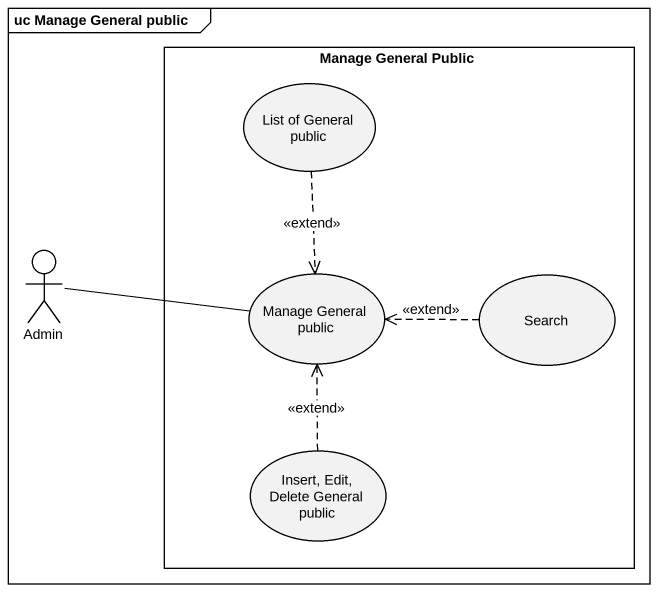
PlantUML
@startuml
mainframe uc Manage General public
rectangle "Manage General Public" as Manage_General_Public {
  usecase "List of General public" as List_of_General_public
  usecase "Manage General public" as Manage_General_public
  usecase Search
  usecase "Insert, Edit, Delete General public" as Insert_Edit_Delete_General
}
actor Admin
List_of_General_public ..> Manage_General_public : <<extend>>
Admin -right- Manage_General_public
Search .left.> Manage_General_public : <<extend>>
Insert_Edit_Delete_General .up.> Manage_General_public : <<extend>>
@enduml
